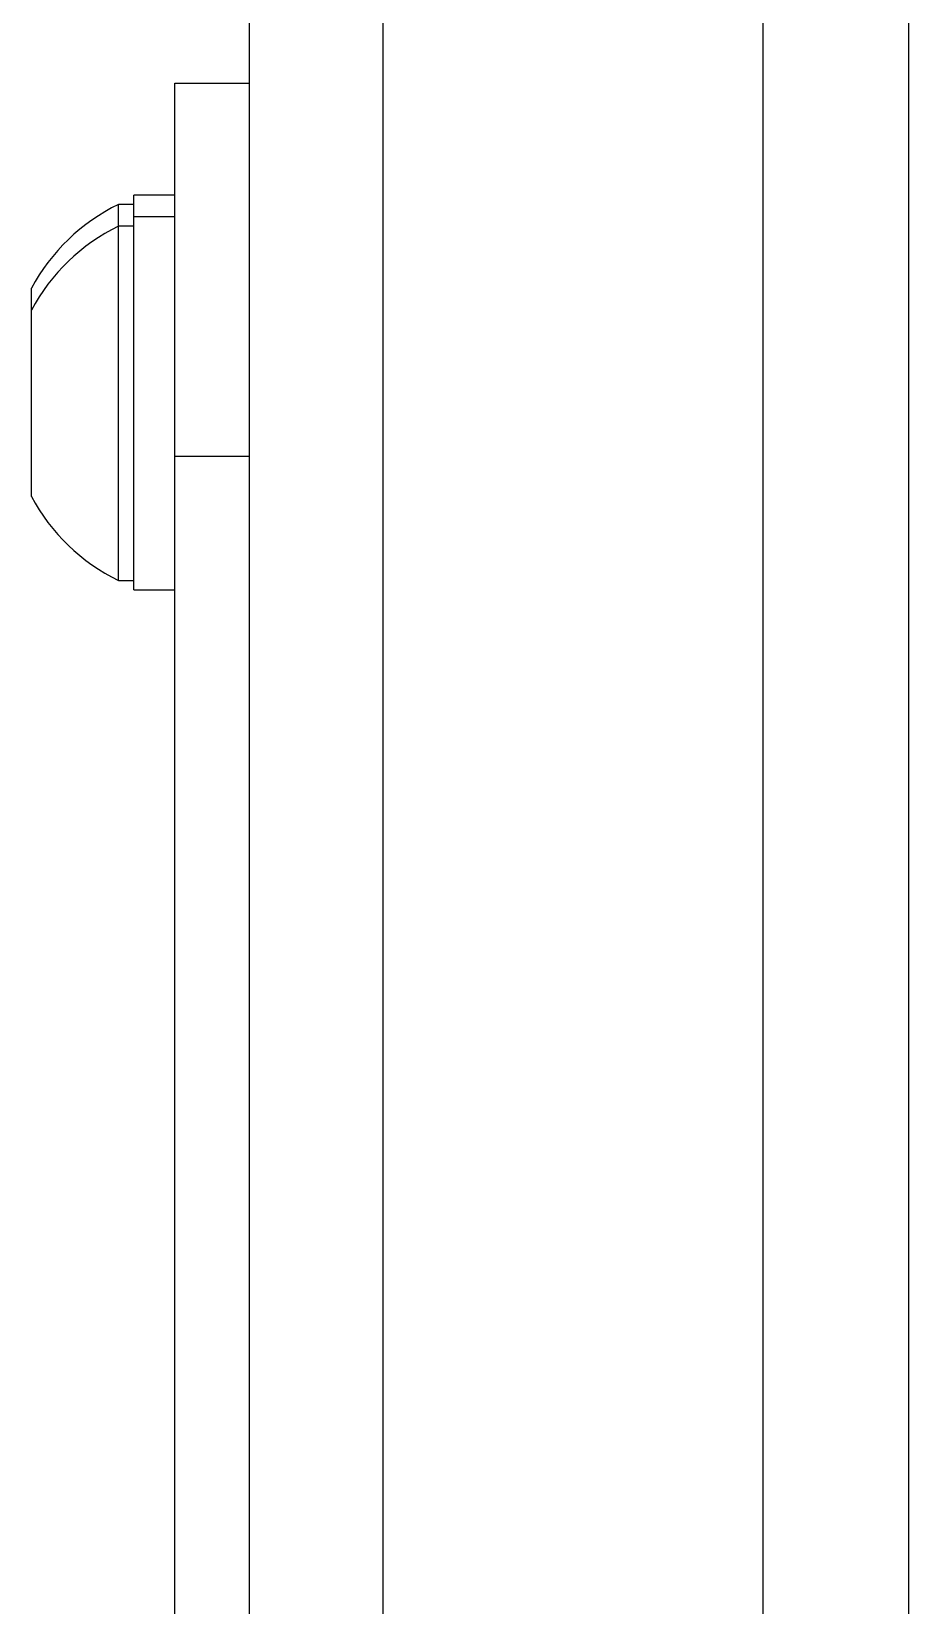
# Model space of a CAD drawing. Header units: millimetres. Extents: x 0 to 279, y 0 to 216.
# Drawn here: x 41.03 to 46.91, y 121.66 to 132.21 of the extents above; entities that cross this region are included whole.
import ezdxf

# ---------------------------------------------------------------- set-up
doc = ezdxf.new("R2010")
doc.units = ezdxf.units.MM

msp = doc.modelspace()

# ---------------------------------------------------------------- linework, layer by layer
at = {"color": 7, "linetype": 'Continuous', "lineweight": 25}
for p, q in [((42.488, 54.7), (42.488, 181.026)), ((43.384, 55.304), (43.384, 180.423)), ((45.93, 177.686), (45.93, 58.041)), ((46.908, 176.899), (46.908, 58.828)), ((41.988, 131.863), (42.488, 131.863)), ((41.988, 129.363), (41.988, 131.863)), ((41.988, 131.113), (41.713, 131.113)), ((41.713, 130.967), (41.713, 131.113)), ((41.713, 131.051), (41.61, 131.051)), ((41.61, 130.904), (41.61, 131.051)), ((41.988, 130.967), (41.713, 130.967)), ((41.713, 128.467), (41.713, 130.967)), ((41.713, 130.904), (41.61, 130.904)), ((41.61, 129.217), (41.61, 130.904)), ((41.026, 130.342), (41.026, 130.488)), ((41.026, 129.454), (41.026, 130.342)), ((41.026, 129.092), (41.026, 129.454)), ((41.988, 129.363), (42.488, 129.363)), ((41.988, 59.363), (41.988, 129.363)), ((41.61, 128.529), (41.61, 129.217)), ((41.61, 128.529), (41.713, 128.529)), ((41.713, 128.467), (41.988, 128.467))]:
    msp.add_line(p, q, dxfattribs=at)
for centre, start, end in [((42.19, 129.863), 116.0373, 151.7773), ((42.19, 129.717), 116.0373, 151.7773), ((42.19, 129.717), 208.2227, 243.9627)]:
    msp.add_arc(centre, 1.322, start, end, dxfattribs=at)

doc.saveas('drawing.dxf')
